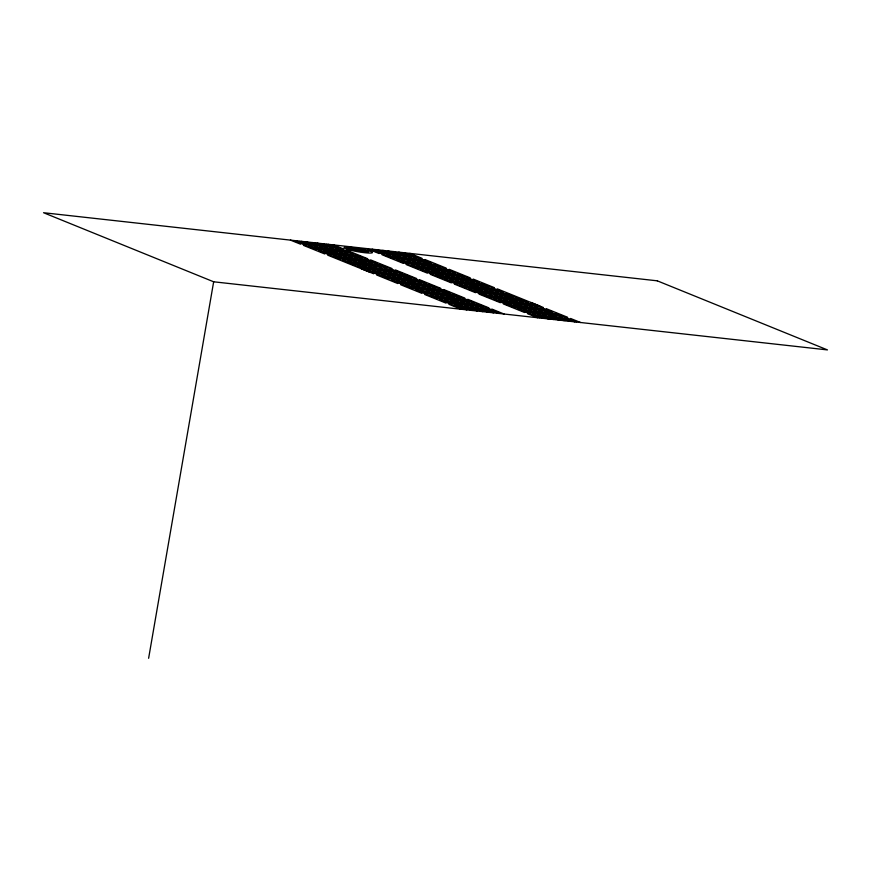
<?xml version="1.0" encoding="UTF-8"?>
<svg xmlns="http://www.w3.org/2000/svg" width="871" height="871" viewBox="0 0 871 871"><rect width="100%" height="100%" fill="white"/><g stroke="black" fill="none" stroke-linecap="round" stroke-linejoin="round"><path stroke-width="1.31" d="M148.625 658.28L213.656 281.79L43.55 212.72L657.267 280.821M352.352 264.207L364.72 269.215M357.676 264.795L370.044 269.814M363 265.383L375.368 270.402M507.978 297.24L495.632 292.231M513.302 297.828L500.956 292.819M518.626 298.415L506.28 293.407M213.656 281.79L827.45 349.902L657.235 280.81M310.359 242.584L331.699 251.196M305.046 241.996L326.385 250.608M299.733 241.409L321.072 250.021M319.842 247.19L341.182 255.802M314.529 246.602L335.868 255.214M334.638 252.383L355.978 260.995M520.346 302.226L541.697 310.838M329.325 251.795L350.665 260.407M515.033 301.638L536.384 310.25M535.153 307.419L556.493 316.031M529.84 306.832L551.18 315.444M549.949 312.613L571.289 321.225M544.636 312.025L565.976 320.637M539.323 311.437L560.663 320.049M512.072 300.441L490.329 291.643M358.896 262.171L380.66 270.979M530.853 302.444L543.297 307.463M546.259 308.661L567.576 317.262M570.538 318.459L580.587 322.51M539.868 306.091L497.308 288.856M515.588 297.185L528.033 302.215M530.972 303.402L552.301 312.003M555.263 313.201L576.58 321.802M516.198 298.209L537.494 306.81M540.456 308.007L561.784 316.609M564.746 317.806L574.827 321.878M510.275 296.597L520.205 300.604M522.698 301.616L520.227 300.615M525.659 302.814L546.988 311.415M510.885 297.621L532.192 306.222M559.454 317.218L569.525 321.29M504.962 296.02L514.881 300.016M517.385 301.028L514.903 300.027M526.911 305.645L505.594 297.044M554.141 316.641L564.201 320.702M500.281 296.456L521.609 305.057M524.56 306.254L545.888 314.867M548.828 316.053L558.877 320.103M506.802 299.864L485.005 291.045M509.764 301.061L531.092 309.673M534.054 310.86L555.35 319.461M494.968 295.868L516.296 304.48M519.258 305.667L540.575 314.279M543.515 315.465L553.553 319.515M501.489 299.286L479.681 290.457M504.451 300.473L525.779 309.085M528.741 310.283L550.047 318.873M489.654 295.28L510.983 303.892M513.944 305.09L535.262 313.691M538.202 314.877L548.229 318.928M496.176 298.699L474.357 289.869M499.137 299.896L520.466 308.497M523.427 309.695L544.734 318.285M484.341 294.692L505.67 303.304M508.631 304.502L529.949 313.103M532.889 314.289L542.916 318.34M490.863 298.111L469.034 289.281M493.824 299.308L515.153 307.909M518.114 309.107L539.421 317.708M479.028 294.115L500.357 302.716M503.318 303.914L524.636 312.515M527.576 313.702L537.592 317.741M333.441 244.893L343.446 248.932M346.386 250.119L367.704 258.72M370.665 259.917L391.972 268.518M380.137 264.523L401.967 273.352M331.611 244.925L352.907 253.526M355.869 254.724L377.187 263.325M328.117 244.294L338.133 248.344M341.073 249.531L362.39 258.132M365.352 259.329L386.659 267.93M326.298 244.348L347.594 252.938M350.556 254.136L371.873 262.737M374.835 263.935L396.643 272.765M322.793 243.706L332.82 247.756M335.76 248.943L357.077 257.544M360.039 258.741L381.346 267.343M320.985 243.76L342.281 252.35M345.243 253.548L366.56 262.149M369.522 263.347L391.319 272.177M317.469 243.118L327.507 247.168M330.447 248.355L351.764 256.956M354.726 258.154L376.032 266.766M315.672 243.172L336.968 251.763M339.93 252.96L361.247 261.572M364.209 262.759L385.995 271.578M312.145 242.53L322.194 246.58M325.133 247.767L346.451 256.379M349.413 257.566L370.719 266.178M306.821 241.931L316.881 245.992M344.099 256.978L365.406 265.59M353.593 261.594L366.038 266.613M301.508 241.343L311.568 245.404M338.83 256.412L360.115 265.002M324.034 251.218L345.352 259.819M348.28 261.006L360.725 266.025M296.194 240.755L306.276 244.827M309.238 246.025L330.555 254.626M333.517 255.824L354.802 264.414M294.442 240.832L315.759 249.433M318.721 250.63L340.038 259.231M342.967 260.418L355.412 265.437M290.435 240.113L300.484 244.174M303.446 245.372L324.763 253.973M327.714 255.17L370.371 272.416M409.86 253.374L422.043 258.317M424.961 259.504L446.192 268.105M449.131 269.302L470.275 277.882M473.193 279.068L494.369 287.659M409.947 254.31L431.091 262.89M434.096 264.109L455.185 272.677M458.102 273.853L479.268 282.444M482.207 283.641L503.362 292.221M404.155 252.742L416.403 257.707M419.321 258.894L440.476 267.484M443.415 268.682L464.559 277.261M467.498 278.448L488.653 287.038M491.592 288.236L512.725 296.815M404.634 253.711L425.767 262.291M428.706 263.488L449.861 272.079M452.8 273.276L473.944 281.845M476.883 283.042L498.038 291.633M398.831 252.144L411.079 257.119M413.997 258.306L435.152 266.885M438.091 268.083L459.246 276.673M462.196 277.871L483.329 286.439M486.268 287.637L507.401 296.216M399.31 253.123L420.443 261.703M423.382 262.9L444.537 271.48M447.487 272.688L468.62 281.257M471.581 282.465L492.714 291.034M393.507 251.556L405.755 256.531M408.673 257.707L429.828 266.297M432.767 267.495L453.933 276.074M456.872 277.283L478.005 285.851M480.944 287.049L502.099 295.628M393.986 252.536L415.119 261.115M418.058 262.302L439.213 270.892M442.163 272.09L463.296 280.669M466.257 281.877L487.39 290.446M388.183 250.968L400.431 255.932M403.349 257.119L424.504 265.709M427.443 266.896L448.609 275.486M451.526 276.673L472.681 285.263M475.62 286.45L496.775 295.04M388.662 251.948L409.795 260.527M412.734 261.714L433.9 270.304M436.828 271.491L457.972 280.081M460.911 281.268L482.066 289.858M382.859 250.38L395.107 255.345M398.025 256.531L419.18 265.122M422.119 266.308L443.285 274.898M446.202 276.085L467.357 284.675M470.296 285.862L491.451 294.452M383.338 251.349L404.471 259.928M407.41 261.126L428.576 269.716M431.515 270.903L452.648 279.482M455.587 280.68L476.742 289.27M377.535 249.781L389.783 254.757M392.701 255.943L413.867 264.523M416.795 265.72L437.961 274.311M440.878 275.497L462.033 284.077M464.972 285.274L486.127 293.865M378.014 250.761L399.147 259.34M402.086 260.538L423.252 269.117M426.191 270.315L447.324 278.894M450.263 280.092L471.418 288.671M372.222 249.193L384.459 254.169M387.377 255.345L408.543 263.935M411.482 265.132L432.637 273.723M435.554 274.898L456.709 283.489M459.648 284.686L480.814 293.266M372.69 250.173L393.834 258.752M396.762 259.939L417.928 268.529M420.867 269.727L442 278.306M444.939 279.493L466.094 288.083M366.898 248.605L379.135 253.57M382.053 254.757L403.219 263.347M406.158 264.534L427.313 273.124M430.23 274.311L451.385 282.901M454.324 284.088L475.49 292.678M383.61 272.188L404.754 280.767M428.815 290.533L407.693 281.964M368.901 266.994L390.056 275.584M392.984 276.782L414.139 285.361M378.286 271.589L399.43 280.179M423.491 289.945L402.369 281.377M387.66 276.183L408.815 284.773M397.045 280.778L418.167 289.357M395.521 269.956L416.665 278.535M419.604 279.733L440.759 288.323M443.666 289.499L464.82 298.089M467.76 299.276L488.903 307.866M491.821 309.053L504.059 314.017M404.895 274.55L426.05 283.129M428.989 284.327L450.111 292.906M453.051 294.093L474.205 302.683M477.134 303.87L498.266 312.449M390.197 269.357L411.341 277.947M414.28 279.145L435.435 287.724M438.353 288.911L459.496 297.501M462.436 298.688L483.579 307.278M486.497 308.465L498.735 313.429M399.582 273.951L420.726 282.542M423.665 283.739L444.787 292.308M447.727 293.505L468.881 302.095M471.821 303.282L492.942 311.862M384.873 268.769L406.017 277.359M408.956 278.546L430.111 287.136M433.029 288.323L454.172 296.902M457.112 298.1L478.255 306.69M481.173 307.866L493.422 312.841M394.258 273.363L415.402 281.954M418.341 283.14L439.474 291.72M442.403 292.917L463.557 301.497M466.497 302.694L487.618 311.274M379.549 268.181L400.693 276.771M403.632 277.958L424.787 286.548M427.705 287.724L448.848 296.314M451.788 297.512L472.931 306.091M475.849 307.278L488.098 312.254M388.934 272.775L410.078 281.366M413.017 282.552L434.15 291.132M437.079 292.318L458.233 300.909M461.173 302.106L482.294 310.686M374.225 267.593L395.38 276.172M398.308 277.37L419.463 285.949M422.381 287.136L443.524 295.726M446.464 296.913L467.618 305.503M470.525 306.69L482.774 311.655M431.755 291.731L452.909 300.321M455.849 301.508L476.97 310.087M417.057 286.548L438.2 295.138M441.14 296.325L462.294 304.915M465.201 306.102L477.45 311.067M426.431 291.143L447.585 299.733M450.525 300.92L471.647 309.499M363.599 266.406L384.721 274.986M411.733 285.96L432.876 294.54M435.816 295.737L456.97 304.327M459.877 305.503L472.126 310.479M372.951 270.99L394.106 279.58M421.107 290.555L442.261 299.134M445.201 300.332L466.323 308.911M358.275 265.818L379.397 274.398M382.336 275.584L403.491 284.175M406.419 285.372L427.552 293.952M430.492 295.149L451.646 303.729M454.553 304.915L466.802 309.891M367.627 270.402L388.782 278.992M391.721 280.179L412.865 288.769M415.783 289.956L436.872 298.513M439.877 299.744L460.999 308.323M397.786 283.554L376.62 274.964M445.974 303.108L424.776 294.518M448.924 304.306L461.097 309.259M361.345 268.769L373.681 273.777M400.704 284.752L421.836 293.32M364.797 251.077L359.897 250.837L364.59 251.784A7.578 0.871 9.8 0 0 368.139 251.294A7.578 0.871 9.8 0 0 359.429 249.258L354.78 248.692L364.797 251.077M354.268 248.692L346.821 248.289L360.942 251.469L354.268 248.692M354.127 249.487L351.22 249.16L356.283 250.38L354.127 249.487M350.458 250.195A14.469 1.666 9.8 0 0 372.45 252.612A14.469 1.666 9.8 0 0 351.71 247.495A14.469 1.666 9.8 0 0 350.458 250.195"/></g></svg>
